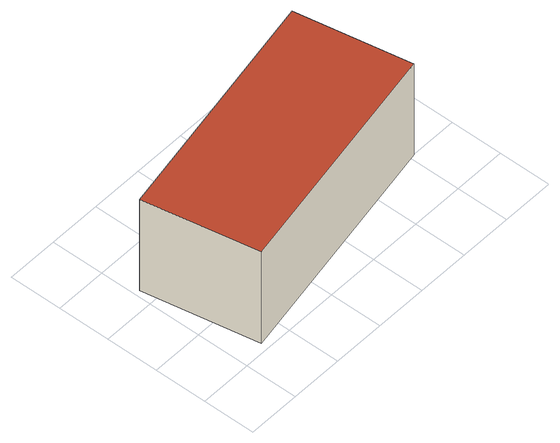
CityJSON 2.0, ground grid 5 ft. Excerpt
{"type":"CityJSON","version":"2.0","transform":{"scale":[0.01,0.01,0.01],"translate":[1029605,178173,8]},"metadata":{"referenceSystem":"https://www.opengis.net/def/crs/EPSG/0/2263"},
"CityObjects":{
"building1":{"type":"Building","attributes":{"name":"Bldg_4511002956","BIN":"4516649"},"geometry":[{"type":"MultiSurface","lod":"2","boundaries":[[[0,1,2,3]],[[4,5,6,7]],[[0,3,7,6]],[[1,0,6,5]],[[2,1,5,4]],[[3,2,4,7]]],"semantics":{"surfaces":[{"type":"RoofSurface","BIN":"4516649"},{"type":"GroundSurface"},{"type":"WallSurface"}],"values":[0,1,2,2,2,2]}}]}
},
"vertices":[
[2343,1583,1125],[54,1158,1125],[256,75,1125],[2544,499,1125],[256,75,83],[54,1158,83],[2343,1583,83],[2544,499,83]
]}
